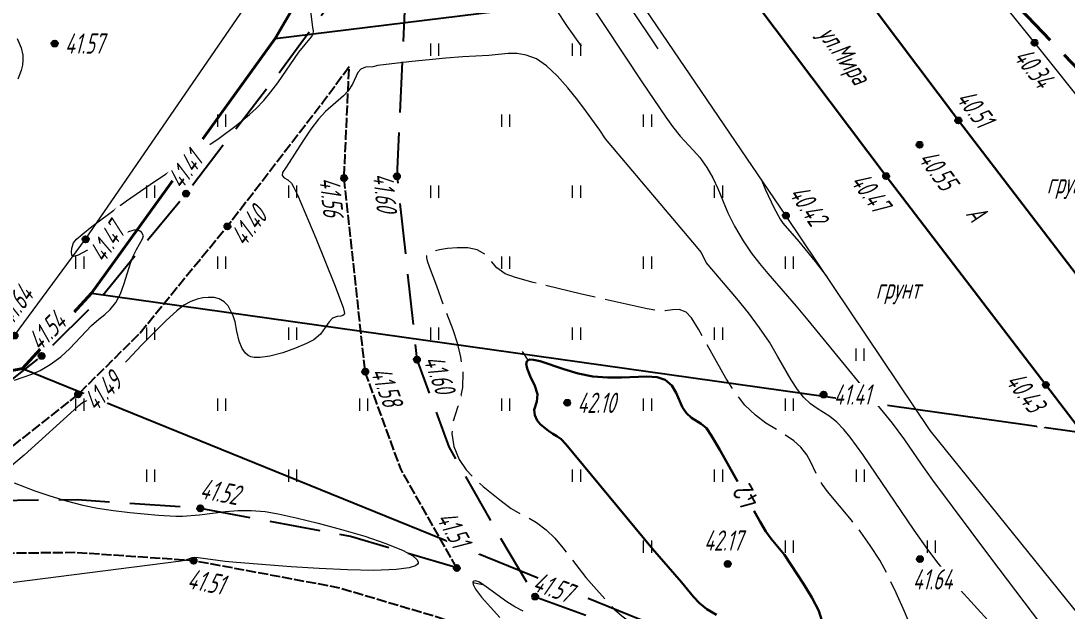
# Model space of a CAD drawing. Extents: x 2208637 to 2213412, y 575334 to 577367.
# Drawn here: x 2211202.6 to 2211254.2, y 576765.6 to 576794.7 of the extents above; entities that cross this region are included whole.
import ezdxf
from ezdxf.enums import TextEntityAlignment as Align

# ---------------------------------------------------------------- set-up
doc = ezdxf.new("R2010")
doc.units = 0
doc.header["$LTSCALE"] = 0.5
for name, pattern in [('500_122_1_2', [10, 8, -2]), ('500_193_1_1', [7, 5, -2]), ('500_193_1_2', [1, 1, 0]), ('500_329_3', [6, 5, -1])]:
    doc.linetypes.add(name, pattern=pattern)
doc.layers.get('0').update_dxf_attribs({"lineweight": 25})
for name, color, linetype, lineweight in [('ИИ_ГАЗОПРОВОДЫ', 150, 'Continuous', 25), ('ИИ_ГОРИЗОНТАЛИ_ОСН', 32, 'Continuous', 15), ('ИИ_ГОРИЗОНТАЛИ_УТОЛЩ', 32, 'Continuous', 30), ('ИИ_ДОРОГИ_АД', 7, 'Continuous', 25), ('ИИ_ОГРАДЫ', 7, 'Continuous', 25), ('ИИ_ОТМЕТКИ', 7, 'Continuous', 25), ('ИИ_ТРАССЫ_КЛС', 5, 'Continuous', 40), ('ИИ_УГОДЬЯ', 7, 'Continuous', 25)]:
    doc.layers.add(name, color=color, linetype=linetype, lineweight=lineweight)
doc.styles.add('GOST 2.304', font='cs_gost2304.shx', dxfattribs={"width": 0.8, "oblique": 15})
doc.linetypes.add('2000_475_1', pattern='A,3,[1,Topography.shx,S=0.5,R=90,X=0,Y=0],0', length=3)

# ---------------------------------------------------------------- blocks, each defined once
blk = doc.blocks.new('500_329_6')
at = {"color": 0, "linetype": 'Continuous', "lineweight": -2}
blk.add_lwpolyline([(0, 0), (1, 0)], dxfattribs=at)
blk = doc.blocks.new('500_401')
at = {"color": 0, "linetype": 'Continuous', "lineweight": -2}
for points in [[(-0.4, 0), (-0.4, 1.2)], [(0.4, 0), (0.4, 1.2)]]:
    blk.add_lwpolyline(points, dxfattribs=at)
blk = doc.blocks.new('500_330_1')
at = {"linetype": 'Continuous', "lineweight": -2}
h = blk.add_hatch(color=0, dxfattribs=at)
h.dxf.hatch_style = 1
edge = h.paths.add_edge_path()
edge.add_arc((0, 0), 0.3, 0, 360)
at = {"color": 0, "linetype": 'Continuous', "lineweight": -2}
blk.add_circle((0, 0), 0.3, dxfattribs=at)
at = {"color": 0, "linetype": 'Continuous', "lineweight": -2, "style": 'GOST 2.304', "flags": 1}
for tag, p in [('Номер', (-1, -1)), ('Номер_рабочей_станции', (-1, -3.5))]:
    blk.add_attdef(tag, text='', height=2, dxfattribs=at).set_placement(p, align=Align.RIGHT)
at = {"color": 0, "linetype": 'Continuous', "lineweight": -2, "style": 'GOST 2.304'}
blk.add_attdef('Высота', (1, -1), '', height=2, dxfattribs=at)
at = {"color": 0, "linetype": 'Continuous', "lineweight": -2, "style": 'GOST 2.304', "flags": 1}
blk.add_attdef('Код', (0, -3.5), '', height=2, dxfattribs=at)
blk = doc.blocks.new('*U54')
at = {"color": 7, "true_color": 0xffffff}
blk.add_wipeout([(-1.6, 1.1), (1.7, 1.1), (1.7, -1.1), (-1.6, -1.1)], dxfattribs=at)
at = {"color": 0, "linetype": 'Continuous', "lineweight": -2, "style": 'GOST 2.304'}
blk.add_attdef('Высота', text='', height=2, dxfattribs=at).set_placement((0, 0), align=Align.MIDDLE_CENTER)

msp = doc.modelspace()

# ---------------------------------------------------------------- linework, layer by layer
at = {"layer": 'ИИ_ГАЗОПРОВОДЫ', "linetype": '500_122_1_2', "lineweight": 40, "elevation": 629.549, "flags": 128}
msp.add_lwpolyline([(2211183.591, 576876.872), (2211186.516, 576871.351), (2211192.136, 576860.751), (2211194.105, 576858.431), (2211205.965, 576844.89), (2211213.428, 576836.486), (2211217.544, 576831.882), (2211223.02, 576825.757), (2211232.134, 576816.04), (2211236.684, 576811.279), (2211241.977, 576805.703), (2211251.484, 576795.729), (2211263.068, 576783.571), (2211267.382, 576779.049)], dxfattribs=at)
at = {"layer": 'ИИ_ГОРИЗОНТАЛИ_ОСН', "color": 32, "linetype": '500_329_3', "lineweight": 20, "flags": 128}
for points, elevation in [([(2211176.895, 576835.36), (2211177.285, 576835.149), (2211179.518, 576834.007), (2211180.441, 576833.557), (2211181.122, 576833.247), (2211181.474, 576833.12), (2211181.782, 576833.115), (2211182.031, 576833.174), (2211185.128, 576834.226), (2211185.998, 576834.503), (2211186.826, 576834.743), (2211188.263, 576835.086), (2211189.535, 576835.433), (2211190.081, 576835.509), (2211190.471, 576835.475), (2211190.735, 576835.379), (2211190.898, 576835.275), (2211191.043, 576835.136), (2211191.137, 576834.965), (2211191.188, 576834.657), (2211191.132, 576834.168), (2211190.779, 576832.725), (2211190.725, 576832.129), (2211190.777, 576831.701), (2211190.872, 576831.43), (2211191, 576831.214), (2211191.17, 576831.023), (2211191.541, 576830.705), (2211192.215, 576830.233), (2211193.277, 576829.596), (2211194.485, 576828.945), (2211195.741, 576828.323), (2211196.941, 576827.771), (2211197.985, 576827.33), (2211198.64, 576827.086), (2211198.992, 576826.979), (2211199.148, 576826.95), (2211199.293, 576826.961), (2211199.457, 576827.005), (2211199.663, 576827.116), (2211199.894, 576827.328), (2211200.186, 576827.654), (2211200.576, 576827.995), (2211200.945, 576828.292), (2211201.889, 576829.112), (2211202.381, 576829.468), (2211202.748, 576829.652), (2211202.994, 576829.704), (2211203.139, 576829.687), (2211203.204, 576829.661), (2211203.258, 576829.624), (2211203.361, 576829.497), (2211203.502, 576829.186), (2211203.663, 576828.59), (2211203.812, 576827.637), (2211203.894, 576826.569), (2211203.898, 576825.506), (2211203.814, 576824.57), (2211203.63, 576823.883), (2211203.231, 576823.325), (2211202.664, 576822.868), (2211202.035, 576822.499), (2211201.102, 576822.022), (2211200.936, 576821.908), (2211200.886, 576821.843), (2211200.891, 576821.771), (2211200.936, 576821.702), (2211201.058, 576821.624), (2211201.677, 576821.445), (2211202.068, 576821.284), (2211202.367, 576821.054), (2211203.383, 576820.141), (2211204.043, 576819.587), (2211204.767, 576819.053), (2211205.525, 576818.606), (2211206.289, 576818.308), (2211207.035, 576818.128), (2211207.752, 576818), (2211208.433, 576817.942), (2211209.072, 576817.969), (2211209.661, 576818.098), (2211210.092, 576818.287), (2211210.389, 576818.483), (2211210.663, 576818.731), (2211210.745, 576818.828), (2211210.875, 576819.055), (2211210.998, 576819.464), (2211211.052, 576820.105), (2211210.997, 576820.985), (2211210.768, 576822.633), (2211210.739, 576823.108), (2211210.777, 576823.348), (2211210.839, 576823.441), (2211210.94, 576823.476), (2211211.053, 576823.467), (2211211.223, 576823.378), (2211211.454, 576823.136), (2211211.758, 576822.683), (2211212.457, 576821.515), (2211212.875, 576820.925), (2211213.298, 576820.428), (2211215.203, 576818.322), (2211215.873, 576817.545), (2211216.471, 576816.794), (2211216.944, 576816.109), (2211217.24, 576815.528), (2211217.412, 576814.832), (2211217.456, 576814.139), (2211217.419, 576813.481), (2211217.304, 576812.401), (2211217.322, 576812.042), (2211217.422, 576811.681), (2211217.534, 576811.402), (2211217.688, 576811.142), (2211217.91, 576810.838), (2211218.227, 576810.521), (2211219.691, 576809.348), (2211220.046, 576808.994), (2211220.297, 576808.598), (2211220.593, 576807.89), (2211220.801, 576807.601), (2211221.053, 576807.406), (2211221.548, 576807.209), (2211221.85, 576807.058), (2211222.362, 576806.711), (2211224.118, 576805.411), (2211224.296, 576805.262), (2211224.368, 576805.009), (2211225.098, 576804.76), (2211225.433, 576804.588), (2211225.772, 576804.308), (2211226.22, 576803.874), (2211227.167, 576802.886), (2211227.28, 576802.862), (2211227.624, 576802.846), (2211227.684, 576802.789), (2211234.173, 576793.088)], 40.75), ([(2211230.237, 576793.471), (2211229.539, 576794.436), (2211229, 576795.255), (2211228.719, 576795.596), (2211228.363, 576795.9), (2211227.885, 576796.175), (2211227.306, 576796.337), (2211226.47, 576796.438), (2211225.479, 576796.491), (2211224.436, 576796.506), (2211223.441, 576796.498), (2211221.766, 576796.451), (2211221.645, 576796.465), (2211221.537, 576796.5), (2211221.345, 576796.863), (2211221.155, 576797.089), (2211220.89, 576797.205), (2211220.159, 576797.399), (2211219.928, 576797.539), (2211219.844, 576797.762), (2211219.868, 576798.299), (2211219.825, 576798.834), (2211219.783, 576799.146), (2211219.7, 576799.504), (2211219.559, 576799.882), (2211218.886, 576801.461), (2211216.987, 576805.766), (2211216.8, 576806.289), (2211216.572, 576807.135), (2211216.393, 576807.518), (2211216.078, 576807.914), (2211215.646, 576808.193), (2211214.783, 576808.63), (2211213.585, 576809.187), (2211212.149, 576809.827), (2211208.952, 576811.204), (2211203.569, 576813.458), (2211202.116, 576814.089), (2211201.998, 576814.167), (2211189.803, 576820.012), (2211189.454, 576820.181), (2211188.897, 576820.49), (2211188.533, 576820.61), (2211188.308, 576820.612), (2211188.154, 576820.4), (2211187.895, 576819.946), (2211187.249, 576818.729), (2211187.168, 576818.619), (2211187.08, 576818.513), (2211186.16, 576817.607), (2211185.686, 576817.107), (2211185.254, 576816.604), (2211184.937, 576816.156), (2211184.443, 576815.318), (2211184.284, 576814.944), (2211184.222, 576814.637), (2211184.223, 576814.392), (2211184.249, 576814.218), (2211184.291, 576814.066), (2211184.368, 576813.934), (2211184.563, 576813.708), (2211184.946, 576813.36), (2211187.024, 576811.759), (2211187.709, 576811.183), (2211188.268, 576810.618), (2211188.627, 576810.084), (2211188.832, 576809.447), (2211188.865, 576808.873), (2211188.717, 576807.76), (2211188.685, 576807.14), (2211188.781, 576806.425), (2211188.988, 576805.753), (2211189.307, 576804.942), (2211189.7, 576804.055), (2211190.127, 576803.152), (2211191.407, 576800.61), (2211191.611, 576800.25), (2211191.796, 576799.978), (2211191.954, 576799.699), (2211192.077, 576799.324), (2211192.18, 576798.882), (2211192.28, 576798.327), (2211192.322, 576797.723), (2211192.273, 576797.247), (2211192.169, 576796.915), (2211192.061, 576796.713), (2211191.931, 576796.548), (2211191.787, 576796.423), (2211191.534, 576796.278), (2211191.142, 576796.151), (2211190.605, 576796.065), (2211189.561, 576795.965), (2211189.159, 576795.862), (2211188.745, 576795.612), (2211188.441, 576795.34), (2211188.141, 576795.112), (2211187.735, 576794.995), (2211187.324, 576795.079), (2211186.873, 576795.328), (2211186.365, 576795.642), (2211185.787, 576795.922), (2211185.123, 576796.069), (2211184.556, 576796.011), (2211184.026, 576795.809), (2211183.508, 576795.546), (2211182.981, 576795.303), (2211182.419, 576795.16), (2211181.801, 576795.198), (2211181.255, 576795.442), (2211180.614, 576795.907), (2211179.9, 576796.538), (2211179.138, 576797.279), (2211177.558, 576798.877), (2211176.788, 576799.625), (2211176.061, 576800.266), (2211174.635, 576801.394), (2211171.742, 576803.524), (2211171.119, 576804.063), (2211170.152, 576805.106), (2211169.701, 576805.514), (2211169.308, 576805.741), (2211168.975, 576805.838), (2211168.598, 576805.86), (2211168.462, 576805.846), (2211168.182, 576805.773), (2211167.749, 576805.568), (2211167.17, 576805.161), (2211166.496, 576804.526), (2211165.937, 576803.872), (2211165.619, 576803.421), (2211165.478, 576803.168), (2211165.439, 576803.056), (2211165.45, 576802.979), (2211165.503, 576802.916), (2211165.641, 576802.855), (2211166.262, 576802.721), (2211166.573, 576802.529), (2211166.754, 576802.235), (2211166.993, 576801.718), (2211167.256, 576801.045), (2211167.511, 576800.282), (2211167.725, 576799.498), (2211167.866, 576798.758), (2211167.9, 576798.131), (2211167.78, 576797.495), (2211167.535, 576796.886), (2211167.236, 576796.334), (2211166.779, 576795.574), (2211166.707, 576795.411), (2211166.694, 576795.333), (2211166.723, 576795.257), (2211166.787, 576795.182), (2211166.921, 576795.109), (2211167.5, 576794.952), (2211168.088, 576794.678), (2211168.443, 576794.556), (2211168.861, 576794.502), (2211169.287, 576794.631), (2211170.843, 576795.383), (2211171.779, 576795.806), (2211172.692, 576796.127), (2211173.341, 576796.245), (2211173.746, 576796.218), (2211173.967, 576796.133), (2211174.06, 576796.068), (2211174.131, 576795.997), (2211174.245, 576795.82), (2211174.353, 576795.471), (2211174.393, 576794.879), (2211174.311, 576793.999), (2211174.129, 576793.041), (2211173.895, 576792.09), (2211173.462, 576790.552), (2211173.36, 576790.134), (2211173.242, 576789.355), (2211172.995, 576788.213), (2211172.808, 576787.062), (2211172.645, 576786.378), (2211172.406, 576785.683), (2211172.065, 576785.021), (2211171.599, 576784.437), (2211171.043, 576783.996), (2211170.254, 576783.518), (2211169.299, 576783.034), (2211168.242, 576782.576), (2211167.151, 576782.176), (2211166.092, 576781.865), (2211165.13, 576781.675), (2211164.474, 576781.631), (2211164.072, 576781.672), (2211163.854, 576781.739), (2211163.762, 576781.784), (2211163.656, 576781.856), (2211163.474, 576782.042), (2211163.27, 576782.413), (2211163.103, 576783.041), (2211163.016, 576783.956), (2211162.999, 576785.772), (2211162.958, 576786.328), (2211162.884, 576786.625), (2211162.805, 576786.751), (2211162.678, 576786.827), (2211162.504, 576786.863), (2211162.207, 576786.837), (2211161.771, 576786.695), (2211161.225, 576786.425), (2211160.755, 576786.162), (2211160.446, 576786.021), (2211160.173, 576785.986), (2211159.951, 576785.983), (2211159.677, 576785.953), (2211157.651, 576785.501), (2211156.617, 576785.237), (2211155.623, 576784.951), (2211154.801, 576784.66), (2211154.282, 576784.385), (2211153.873, 576784.023), (2211153.553, 576783.654), (2211153.324, 576783.259), (2211153.189, 576782.816), (2211153.15, 576782.308), (2211153.286, 576781.809), (2211153.629, 576781.145), (2211154.098, 576780.396), (2211155.462, 576778.409), (2211155.637, 576778.092), (2211155.681, 576777.821), (2211155.644, 576777.369), (2211155.665, 576777.088), (2211155.758, 576776.517), (2211155.848, 576776.28), (2211156.027, 576776.067), (2211156.276, 576775.948), (2211156.683, 576775.854), (2211158.524, 576775.59), (2211159.868, 576775.355), (2211163.557, 576774.8), (2211165.068, 576774.55), (2211166.564, 576774.274), (2211167.95, 576773.974), (2211169.133, 576773.654), (2211169.87, 576773.385), (2211170.27, 576773.178), (2211170.452, 576773.038), (2211170.587, 576772.863), (2211170.698, 576772.644), (2211170.794, 576772.288), (2211170.812, 576771.775), (2211170.71, 576771.096), (2211170.358, 576769.733), (2211170.248, 576769.114), (2211170.275, 576768.581), (2211170.479, 576767.958), (2211170.741, 576767.425), (2211171.043, 576766.971), (2211171.363, 576766.585), (2211171.684, 576766.256), (2211172.047, 576765.93), (2211172.382, 576765.698), (2211172.738, 576765.537), (2211173.162, 576765.427), (2211173.569, 576765.401), (2211173.901, 576765.464), (2211174.241, 576765.558), (2211174.672, 576765.624), (2211175.915, 576765.638), (2211181.435, 576765.611), (2211181.588, 576765.655), (2211181.835, 576765.968), (2211182.095, 576766.06), (2211185.343, 576767), (2211186.787, 576767.437), (2211187.414, 576767.659), (2211188.882, 576768.234), (2211189.267, 576768.352), (2211189.657, 576768.436), (2211189.966, 576768.478), (2211192.1, 576768.698), (2211193.273, 576768.836), (2211193.882, 576768.894), (2211194.959, 576768.966), (2211195.276, 576769.024), (2211195.451, 576769.093), (2211195.563, 576769.192), (2211195.632, 576769.36), (2211195.653, 576769.561), (2211195.612, 576769.853), (2211195.466, 576770.198), (2211195.233, 576770.449), (2211194.882, 576770.486), (2211194.353, 576770.375), (2211193.405, 576770.119), (2211193.205, 576770.099), (2211193.13, 576770.121), (2211193.114, 576770.177), (2211193.164, 576770.249), (2211193.344, 576770.374), (2211193.726, 576770.561), (2211194.313, 576770.798), (2211195.231, 576771.133), (2211195.593, 576771.259), (2211196.04, 576771.388), (2211196.129, 576771.43), (2211196.686, 576771.225), (2211197.118, 576771.041), (2211197.429, 576770.866), (2211197.612, 576770.668), (2211197.724, 576770.469), (2211197.895, 576770.25), (2211198.081, 576770.097), (2211198.499, 576769.83), (2211198.741, 576769.636), (2211198.997, 576769.373), (2211199.543, 576768.729), (2211199.677, 576768.668), (2211199.826, 576768.635), (2211200.422, 576768.589), (2211200.6, 576768.545), (2211200.48, 576768.474), (2211200.23, 576768.417), (2211199.541, 576768.343), (2211199.223, 576768.287), (2211198.919, 576768.2), (2211197.575, 576767.738), (2211197.002, 576767.575), (2211195.633, 576767.293), (2211192.995, 576766.818), (2211192.082, 576766.636), (2211191.881, 576766.544), (2211191.539, 576766.329), (2211189.395, 576765.28), (2211188.668, 576764.895), (2211188.031, 576764.523), (2211187.568, 576764.198), (2211187.167, 576763.815), (2211186.889, 576763.464), (2211186.409, 576762.729), (2211186.058, 576762.281), (2211185.658, 576761.847), (2211183.181, 576759.329), (2211182.656, 576758.766), (2211182.292, 576758.335), (2211181.967, 576757.882), (2211181.708, 576757.48), (2211181.496, 576757.106), (2211181.312, 576756.737), (2211180.913, 576755.857), (2211180.728, 576755.407), (2211180.617, 576755.032), (2211180.615, 576754.765), (2211180.76, 576754.575), (2211180.988, 576754.462), (2211181.256, 576754.305), (2211182.907, 576752.67), (2211183.497, 576752.126), (2211184.065, 576751.653), (2211184.564, 576751.311), (2211185.227, 576751.006), (2211185.903, 576750.791), (2211186.515, 576750.647), (2211187.228, 576750.504), (2211187.478, 576750.358), (2211187.621, 576750.313)], 41.25)]:
    msp.add_lwpolyline(points, dxfattribs=dict(at, elevation=elevation))
at = {"layer": 'ИИ_ГОРИЗОНТАЛИ_ОСН', "flags": 128}
for points, elevation in [([(2211202.271, 576777.004), (2211203.122, 576777.298), (2211203.543, 576777.487), (2211204.038, 576777.78), (2211204.551, 576778.163), (2211204.996, 576778.572), (2211206.07, 576779.704), (2211206.427, 576780.011), (2211206.723, 576780.238), (2211206.993, 576780.483), (2211207.272, 576780.842), (2211207.492, 576781.265), (2211207.683, 576781.772), (2211207.993, 576782.769), (2211208.12, 576783.123), (2211208.287, 576783.45), (2211208.588, 576783.967), (2211208.631, 576784.12), (2211208.536, 576784.308), (2211208.344, 576784.415), (2211208.153, 576784.398), (2211207.837, 576784.306), (2211207.01, 576783.998), (2211206.609, 576783.811), (2211205.407, 576783.176), (2211205.249, 576783.115), (2211205.181, 576783.106), (2211205.138, 576783.132), (2211205.103, 576783.191), (2211205.079, 576783.313), (2211205.095, 576783.517), (2211205.183, 576783.777), (2211205.335, 576783.952), (2211205.648, 576784.225), (2211206.087, 576784.574), (2211207.794, 576785.849), (2211208.958, 576786.656), (2211212.367, 576788.936), (2211213.21, 576789.567), (2211213.866, 576790.097), (2211214.184, 576790.399), (2211214.561, 576790.798), (2211214.913, 576791.216), (2211215.255, 576791.671), (2211216.288, 576793.181), (2211216.922, 576793.93), (2211217.008, 576794.066), (2211217.017, 576794.224), (2211216.983, 576794.394), (2211216.402, 576799.024)], 41.5), ([(2211229.527, 576797.291), (2211233.213, 576791.719), (2211234.392, 576789.963), (2211234.717, 576789.503), (2211235.104, 576789.027), (2211235.75, 576788.346), (2211236.069, 576787.978), (2211236.424, 576787.483), (2211236.712, 576786.981), (2211236.957, 576786.447), (2211237.459, 576785.26), (2211237.784, 576784.597), (2211238.205, 576783.88), (2211238.61, 576783.285), (2211239.011, 576782.757), (2211239.42, 576782.262), (2211240.83, 576780.655), (2211241.404, 576779.97), (2211245.561, 576774.892), (2211246.168, 576774.072), (2211246.985, 576772.862), (2211247.551, 576772.075), (2211250.412, 576768.255), (2211252.878, 576764.995)], 41), ([(2211202.404, 576793.855), (2211202.596, 576793.396), (2211202.675, 576793.031), (2211202.689, 576792.777), (2211202.668, 576792.53), (2211202.605, 576792.275), (2211202.436, 576791.847)], 41.5), ([(2211250.438, 576764.999), (2211248.759, 576766.834), (2211248.436, 576767.211), (2211247.824, 576767.991), (2211247.324, 576768.665), (2211246.648, 576769.617), (2211244.112, 576773.349), (2211243.489, 576774.193), (2211243.175, 576774.569), (2211242.829, 576774.932), (2211242.489, 576775.213), (2211241.854, 576775.606), (2211241.53, 576775.834), (2211241.181, 576776.16), (2211240.883, 576776.542), (2211240.584, 576777.018), (2211239.911, 576778.197), (2211239.502, 576778.873), (2211239.02, 576779.587), (2211238.469, 576780.317), (2211237.899, 576781.024), (2211236.382, 576782.811), (2211236.136, 576783.308), (2211235.903, 576783.595), (2211231.413, 576788.896), (2211231.135, 576789.323), (2211230.483, 576790.236), (2211230.062, 576790.801), (2211229.57, 576791.416), (2211229.042, 576792.01), (2211228.512, 576792.509), (2211228.016, 576792.839), (2211227.508, 576793.03), (2211227.056, 576793.109), (2211226.622, 576793.11), (2211225.664, 576793.008), (2211224.389, 576792.939), (2211223.542, 576792.873), (2211221.728, 576792.699), (2211220.186, 576792.526), (2211219.951, 576792.457), (2211219.575, 576792.431), (2211219.346, 576792.341), (2211219.21, 576792.174), (2211218.934, 576791.6), (2211218.724, 576791.273), (2211218.498, 576791.03), (2211217.608, 576790.243), (2211217.269, 576789.877), (2211216.892, 576789.385), (2211216.487, 576788.794), (2211215.668, 576787.498), (2211215.483, 576787.235), (2211215.467, 576787.103), (2211215.566, 576786.983), (2211215.747, 576786.878), (2211215.93, 576786.721), (2211216.052, 576786.509), (2211216.224, 576786.147), (2211217.129, 576784.008), (2211218.061, 576781.716), (2211218.474, 576780.592), (2211218.535, 576780.375), (2211218.546, 576780.291), (2211218.524, 576780.238), (2211218.471, 576780.196), (2211218.363, 576780.167), (2211218.185, 576780.149), (2211217.951, 576780.07), (2211217.786, 576779.884), (2211217.601, 576779.598), (2211217.364, 576779.281), (2211217.04, 576779.002), (2211216.674, 576778.81), (2211216.135, 576778.579), (2211215.503, 576778.355), (2211214.86, 576778.184), (2211214.392, 576778.116), (2211214.095, 576778.121), (2211213.933, 576778.157), (2211213.791, 576778.229), (2211213.661, 576778.342), (2211213.504, 576778.566), (2211213.354, 576778.933), (2211213.232, 576779.429), (2211213.147, 576779.875), (2211213.061, 576780.174), (2211212.813, 576780.664), (2211212.613, 576780.861), (2211212.365, 576781.01), (2211212.124, 576781.075), (2211211.827, 576781.086), (2211211.559, 576781.062), (2211211.272, 576780.995), (2211210.962, 576780.876), (2211210.626, 576780.697), (2211210.278, 576780.423), (2211209.757, 576779.944), (2211208.53, 576778.724), (2211207.62, 576777.753), (2211207.274, 576777.302), (2211206.773, 576776.534), (2211206.545, 576776.284), (2211206.255, 576776.128), (2211205.983, 576776.058), (2211205.672, 576775.922), (2211205.401, 576775.715), (2211202.747, 576773.311), (2211201.715, 576772.442)], 41.5), ([(2211239.104, 576786.908), (2211239.314, 576786.394), (2211239.721, 576785.525), (2211240.028, 576784.949), (2211240.173, 576784.748), (2211240.949, 576783.836), (2211241.755, 576782.856), (2211242.358, 576782.082)], 40.5), ([(2211202.261, 576771.944), (2211203.274, 576771.554), (2211204.009, 576771.299), (2211204.816, 576771.05), (2211205.633, 576770.841), (2211206.365, 576770.701), (2211207.156, 576770.583), (2211207.955, 576770.486), (2211209.377, 576770.357), (2211210.233, 576770.305), (2211210.558, 576770.303), (2211211.391, 576770.364), (2211212.68, 576770.528), (2211213.286, 576770.577), (2211213.945, 576770.585), (2211214.637, 576770.528), (2211215.27, 576770.416), (2211216.17, 576770.221), (2211217.244, 576769.96), (2211218.401, 576769.65), (2211219.547, 576769.31), (2211220.59, 576768.957), (2211221.437, 576768.607), (2211221.911, 576768.342), (2211222.118, 576768.158), (2211222.173, 576768.044), (2211222.173, 576767.99), (2211222.153, 576767.94), (2211222.048, 576767.852), (2211221.742, 576767.751), (2211221.098, 576767.667), (2211220, 576767.631), (2211218.691, 576767.655), (2211217.291, 576767.719), (2211215.922, 576767.805), (2211213.215, 576768.012), (2211212.659, 576768.063), (2211211.33, 576768.255), (2211211.125, 576768.268), (2211210.966, 576768.229), (2211210.685, 576768.115), (2211210.359, 576768.069), (2211198.509, 576766.555)], 41.5), ([(2211227.358, 576765.621), (2211226.947, 576765.83), (2211226.553, 576766.077), (2211225.537, 576766.824), (2211225.205, 576767.041), (2211225.02, 576767.11), (2211224.931, 576767.098), (2211224.897, 576767.073), (2211224.877, 576767.035), (2211224.887, 576766.927), (2211225.008, 576766.7), (2211225.309, 576766.314), (2211226.209, 576765.299)], 41.5)]:
    msp.add_lwpolyline(points, dxfattribs=dict(at, elevation=elevation))
at = {"layer": 'ИИ_ГОРИЗОНТАЛИ_ОСН', "color": 32, "linetype": '500_329_3', "lineweight": 20, "elevation": 41.75, "flags": 128}
msp.add_lwpolyline([(2211222.593, 576783.129), (2211222.593, 576783.039), (2211222.63, 576782.889), (2211222.726, 576782.612), (2211223.089, 576781.66), (2211223.446, 576780.643), (2211223.886, 576779.504), (2211224.1, 576778.847), (2211224.275, 576778.134), (2211224.384, 576777.367), (2211224.368, 576776.643), (2211224.234, 576776.026), (2211223.899, 576774.935), (2211223.839, 576774.37), (2211223.945, 576773.73), (2211224.206, 576773.103), (2211224.548, 576772.585), (2211224.951, 576772.149), (2211225.39, 576771.765), (2211226.291, 576771.041), (2211226.771, 576770.677), (2211227.194, 576770.436), (2211227.596, 576770.235), (2211228.017, 576769.991), (2211228.494, 576769.624), (2211228.913, 576769.212), (2211229.312, 576768.748), (2211230.455, 576767.272), (2211230.841, 576766.827), (2211231.566, 576766.022), (2211231.871, 576765.706), (2211232.227, 576765.391), (2211232.701, 576765.033), (2211233.181, 576764.726), (2211233.68, 576764.456), (2211234.171, 576764.222), (2211235.957, 576763.437), (2211237.383, 576762.855), (2211238.487, 576762.445), (2211239.149, 576762.231), (2211239.725, 576762.073), (2211241.706, 576761.583), (2211247.107, 576760.31), (2211247.382, 576760.216), (2211248.115, 576759.694), (2211248.257, 576759.734), (2211248.386, 576759.817), (2211248.648, 576760.016), (2211248.906, 576760.281), (2211249.023, 576760.565), (2211248.934, 576760.789), (2211248.703, 576761.027), (2211248.045, 576761.614), (2211247.732, 576762), (2211247.523, 576762.394), (2211247.25, 576763.007), (2211246.17, 576765.598), (2211245.762, 576766.525), (2211245.349, 576767.39), (2211244.944, 576768.135), (2211244.48, 576768.863), (2211244.008, 576769.52), (2211243.545, 576770.111), (2211242.372, 576771.521), (2211242.107, 576771.88), (2211241.858, 576772.303), (2211241.539, 576772.992), (2211241.347, 576773.329), (2211241.053, 576773.708), (2211240.708, 576774.022), (2211240.293, 576774.301), (2211239.327, 576774.894), (2211238.81, 576775.278), (2211238.294, 576775.766), (2211237.838, 576776.353), (2211237.359, 576777.11), (2211236.004, 576779.522), (2211235.654, 576780.079), (2211235.392, 576780.366), (2211235.047, 576780.485), (2211234.721, 576780.473), (2211234.369, 576780.425), (2211233.945, 576780.433), (2211233.471, 576780.523), (2211230.236, 576781.24), (2211227.85, 576781.825), (2211226.973, 576782.069), (2211226.477, 576782.246), (2211226.066, 576782.545), (2211225.511, 576783.182), (2211225.093, 576783.423), (2211224.623, 576783.522), (2211224.111, 576783.535), (2211223.626, 576783.495), (2211223.237, 576783.433), (2211222.826, 576783.326), (2211222.682, 576783.252)], close=True, dxfattribs=at)
at = {"layer": 'ИИ_ГОРИЗОНТАЛИ_УТОЛЩ', "elevation": 42, "flags": 128}
msp.add_lwpolyline([(2211242.095, 576765.159), (2211241.939, 576765.634), (2211241.599, 576766.297), (2211241.183, 576766.967), (2211240.244, 576768.392), (2211239.592, 576769.183), (2211239.335, 576769.541), (2211239.044, 576770.023), (2211237.054, 576773.57), (2211236.648, 576774.261), (2211236.397, 576774.632), (2211236.143, 576774.861), (2211235.666, 576775.145), (2211235.407, 576775.371), (2211235.222, 576775.658), (2211234.913, 576776.388), (2211234.693, 576776.74), (2211234.365, 576777.022), (2211233.97, 576777.155), (2211233.466, 576777.191), (2211232.215, 576777.139), (2211231.514, 576777.131), (2211230.792, 576777.188), (2211230.068, 576777.337), (2211229.37, 576777.545), (2211228.2, 576777.937), (2211227.867, 576778.015), (2211227.685, 576778.021), (2211227.601, 576777.994), (2211227.537, 576777.924), (2211227.512, 576777.805), (2211227.552, 576777.575), (2211227.701, 576777.207), (2211227.93, 576776.723), (2211228.06, 576776.312), (2211228.057, 576776.124), (2211228.026, 576775.962), (2211227.908, 576775.538), (2211227.934, 576775.273), (2211228.055, 576775.016), (2211228.222, 576774.821), (2211228.604, 576774.504), (2211228.824, 576774.352), (2211229.016, 576774.253), (2211229.234, 576774.1), (2211229.459, 576773.848), (2211233.743, 576768.69), (2211235.165, 576767.05), (2211235.754, 576766.32), (2211236.051, 576766.011), (2211236.418, 576765.723), (2211236.902, 576765.444)], dxfattribs=at)
at = {"layer": 'ИИ_ДОРОГИ_АД', "lineweight": 20, "flags": 128}
for points in [[(2211234.671, 576816.139), (2211235.65, 576814.817), (2211248.413, 576798.8), (2211252.58, 576793.64), (2211266.041, 576776.785)], [(2211257.385, 576762.172), (2211257.13, 576762.51), (2211247.432, 576774.517), (2211240.32, 576785.12), (2211226.75, 576805.08), (2211226.172, 576805.931)]]:
    msp.add_lwpolyline(points, dxfattribs=at)
at = {"layer": 'ИИ_ДОРОГИ_АД', "color": 7, "linetype": '500_193_1_1', "flags": 128}
for points in [[(2211226.051, 576812.859), (2211223.739, 576806.848), (2211222.4, 576803.402), (2211220.337, 576798.933), (2211215.444, 576792.312), (2211210.736, 576786.205), (2211206.54, 576781.082), (2211203.684, 576778.26), (2211203.607, 576778.2), (2211199.289, 576774.795), (2211196.998, 576773.239), (2211193.892, 576771.13)], [(2211221.55, 576796.2), (2211221.134, 576787.06), (2211222.118, 576778.018), (2211223.692, 576773.722), (2211226.235, 576769.22), (2211227.95, 576766.336), (2211233.304, 576764.384), (2211242.163, 576760.192), (2211250.602, 576755.173), (2211251.43, 576754.68)], [(2211224.088, 576767.744), (2211224.033, 576767.764), (2211218.847, 576769.306), (2211211.432, 576770.687), (2211205.354, 576771.105), (2211199.075, 576771.041), (2211198.142, 576770.873)]]:
    msp.add_lwpolyline(points, dxfattribs=at)
at = {"layer": 'ИИ_ДОРОГИ_АД', "lineweight": 30, "flags": 128}
for points in [[(2211231.769, 576812.668), (2211232.149, 576812.15), (2211239.752, 576801.862), (2211248.823, 576789.81), (2211256.616, 576779.63), (2211262.745, 576771.625), (2211262.88, 576771.449)], [(2211227.889, 576810.35), (2211228.524, 576809.483), (2211236.117, 576799.209), (2211245.257, 576787.066), (2211253.138, 576776.771), (2211259.636, 576768.283), (2211260.407, 576767.275)]]:
    msp.add_lwpolyline(points, dxfattribs=at)
at = {"layer": 'ИИ_ДОРОГИ_АД', "color": 7, "linetype": '500_193_1_2', "flags": 128}
for points in [[(2211224.088, 576767.744), (2211223.985, 576767.916), (2211221.324, 576772.628), (2211219.568, 576777.421), (2211218.529, 576786.966), (2211218.528, 576786.978), (2211218.777, 576792.447), (2211217.519, 576790.745), (2211212.771, 576784.587), (2211208.464, 576779.329), (2211205.408, 576776.309), (2211200.826, 576772.696), (2211198.142, 576770.873)], [(2211236.205, 576743.379), (2211236.916, 576744.168), (2211237.177, 576744.885), (2211237.042, 576745.856), (2211234.356, 576750.18), (2211231.7, 576754.809), (2211229.513, 576758.621), (2211226.189, 576764.21), (2211223.216, 576765.294), (2211218.237, 576766.775), (2211211.104, 576768.103), (2211205.278, 576768.504), (2211199.32, 576768.443), (2211194.524, 576767.579)]]:
    msp.add_lwpolyline(points, dxfattribs=at)
at = {"layer": 'ИИ_ОГРАДЫ', "linetype": '2000_475_1', "lineweight": 20, "flags": 128}
msp.add_lwpolyline([(2211162.622, 576808.075), (2211168.265, 576803.967), (2211175.984, 576798.346), (2211187.337, 576790.079), (2211198.61, 576781.87), (2211202.273, 576779.203), (2211205.78, 576783.95), (2211213.97, 576795.91), (2211217.167, 576801.007), (2211219.283, 576803.789), (2211220.81, 576806.45), (2211220.79, 576809.08), (2211215.99, 576812.01), (2211210.26, 576815.345), (2211206.96, 576817.52), (2211203.574, 576819.431), (2211198.15, 576822.61), (2211192.726, 576825.789), (2211186.43, 576829.23), (2211182.45, 576831.68), (2211176.847, 576834.872)], dxfattribs=at)
at = {"layer": 'ИИ_ТРАССЫ_КЛС', "flags": 128}
msp.add_lwpolyline([(2211233.604, 576871.99), (2211229.714, 576825.179), (2211222.268, 576806.065), (2211215.123, 576793.842), (2211206.075, 576781.299), (2211202.671, 576777.573), (2211194.772, 576776.058), (2211171.669, 576756.486), (2211163.733, 576745.007), (2211155.529, 576731.079), (2211148.193, 576717.191), (2211140.533, 576701.223)], dxfattribs=at)
at = {"layer": 'ИИ_ТРАССЫ_КЛС', "lineweight": 25, "flags": 128}
for points in [[(2211215.123, 576793.842), (2211272.852, 576800.953), (2211282.294, 576800.953)], [(2211206.075, 576781.299), (2211267.521, 576772.656), (2211276.97, 576772.656)], [(2211202.671, 576777.573), (2211256.039, 576755.917), (2211266.081, 576755.917)]]:
    msp.add_lwpolyline(points, dxfattribs=at)

# ---------------------------------------------------------------- block references
at = {"layer": 'ИИ_ГОРИЗОНТАЛИ_ОСН', "xscale": 0.5, "yscale": 0.5, "zscale": 0.5}
for p, rotation in [((2211227.601, 576777.994, 42), 122.9613234068083), ((2211224.877, 576767.035, 41.5), 348.5685303005927)]:
    msp.add_blockref('500_329_6', p, dxfattribs=dict(at, rotation=rotation))
at = {"layer": 'ИИ_УГОДЬЯ', "lineweight": 20, "xscale": 0.5, "yscale": 0.5, "zscale": 0.5}
for p in [(2211223, 576793), (2211230, 576793), (2211212.5, 576789.5), (2211226.5, 576789.5), (2211233.5, 576789.5), (2211209, 576786), (2211216, 576786), (2211223, 576786), (2211230, 576786), (2211237, 576786), (2211205.5, 576782.5), (2211212.5, 576782.5), (2211226.5, 576782.5), (2211233.5, 576782.5), (2211240.5, 576782.5), (2211209, 576779), (2211216, 576779), (2211223, 576779), (2211230, 576779), (2211237, 576779), (2211243.978, 576777.959), (2211205.5, 576775.5), (2211212.5, 576775.5), (2211219.5, 576775.5), (2211226.5, 576775.5), (2211233.5, 576775.5), (2211240.5, 576775.5), (2211209, 576772), (2211216, 576772), (2211230, 576772), (2211237, 576772), (2211244, 576772), (2211233.5, 576768.5), (2211240.5, 576768.5), (2211247.5, 576768.5)]:
    msp.add_blockref('500_401', p, dxfattribs=at)

# ---------------------------------------------------------------- next in the draw order: wipeouts: each hides what was drawn before it
at = {"lineweight": 0}
for points, layer in [([(2211239.209, 576770.894), (2211238.482, 576772.189), (2211237.421, 576771.594), (2211238.147, 576770.298)], 'ИИ_ГОРИЗОНТАЛИ_УТОЛЩ'), ([(2211241.828, 576793.98), (2211244.215, 576790.703), (2211245.137, 576791.374), (2211242.749, 576794.651)], 'ИИ_ДОРОГИ_АД'), ([(2211253.262, 576786.141), (2211256.42, 576786.141), (2211256.42, 576787.012), (2211253.262, 576787.012)], 'ИИ_ДОРОГИ_АД'), ([(2211249.13, 576785.11), (2211249.542, 576784.544), (2211250.463, 576785.216), (2211250.051, 576785.781)], 'ИИ_ДОРОГИ_АД'), ([(2211244.822, 576780.952), (2211247.979, 576780.952), (2211247.979, 576781.823), (2211244.822, 576781.823)], 'ИИ_ДОРОГИ_АД'), ([(2211204.87, 576793.029), (2211207.511, 576793.029), (2211207.511, 576794.169), (2211204.87, 576794.169)], 'ИИ_ОТМЕТКИ'), ([(2211251.521, 576792.78), (2211253.181, 576790.701), (2211254.071, 576791.413), (2211252.411, 576793.491)], 'ИИ_ОТМЕТКИ'), ([(2211210.633, 576786.406), (2211212.173, 576788.402), (2211211.27, 576789.098), (2211209.73, 576787.102)], 'ИИ_ОТМЕТКИ'), ([(2211217.246, 576786.828), (2211217.52, 576784.302), (2211218.711, 576784.431), (2211218.437, 576786.957)], 'ИИ_ОТМЕТКИ'), ([(2211219.882, 576787.037), (2211220.166, 576784.431), (2211221.357, 576784.56), (2211221.073, 576787.166)], 'ИИ_ОТМЕТКИ'), ([(2211243.477, 576786.648), (2211245.228, 576784.36), (2211246.133, 576785.053), (2211244.382, 576787.341)], 'ИИ_ОТМЕТКИ'), ([(2211213.747, 576783.586), (2211215.384, 576785.709), (2211214.481, 576786.405), (2211212.844, 576784.282)], 'ИИ_ОТМЕТКИ'), ([(2211240.436, 576786.07), (2211242.043, 576783.674), (2211243.054, 576784.352), (2211241.447, 576786.748)], 'ИИ_ОТМЕТКИ'), ([(2211206.808, 576782.786), (2211208.334, 576785.014), (2211207.394, 576785.658), (2211205.868, 576783.43)], 'ИИ_ОТМЕТКИ'), ([(2211202.231, 576779.663), (2211203.705, 576781.658), (2211202.741, 576782.37), (2211201.268, 576780.375)], 'ИИ_ОТМЕТКИ'), ([(2211206.396, 576775.443), (2211208.303, 576777.327), (2211207.502, 576778.138), (2211205.595, 576776.254)], 'ИИ_ОТМЕТКИ'), ([(2211222.396, 576777.894), (2211223.298, 576775.433), (2211224.423, 576775.845), (2211223.521, 576778.306)], 'ИИ_ОТМЕТКИ'), ([(2211219.791, 576777.302), (2211220.693, 576774.841), (2211221.763, 576775.233), (2211220.861, 576777.694)], 'ИИ_ОТМЕТКИ'), ([(2211251.125, 576776.805), (2211252.864, 576774.533), (2211253.769, 576775.226), (2211252.03, 576777.498)], 'ИИ_ОТМЕТКИ'), ([(2211230.147, 576775.32), (2211232.768, 576775.32), (2211232.768, 576776.537), (2211230.147, 576776.537)], 'ИИ_ОТМЕТКИ'), ([(2211242.794, 576775.726), (2211245.315, 576775.726), (2211245.315, 576776.866), (2211242.794, 576776.866)], 'ИИ_ОТМЕТКИ'), ([(2211211.466, 576771.097), (2211214.066, 576770.613), (2211214.288, 576771.81), (2211211.689, 576772.294)], 'ИИ_ОТМЕТКИ'), ([(2211223.044, 576770.063), (2211224.255, 576767.92), (2211225.247, 576768.481), (2211224.037, 576770.624)], 'ИИ_ОТМЕТКИ'), ([(2211236.394, 576768.53), (2211239.035, 576768.53), (2211239.035, 576769.747), (2211236.394, 576769.747)], 'ИИ_ОТМЕТКИ'), ([(2211210.845, 576766.653), (2211213.264, 576766.203), (2211213.473, 576767.324), (2211211.053, 576767.774)], 'ИИ_ОТМЕТКИ'), ([(2211246.688, 576766.615), (2211249.168, 576766.615), (2211249.168, 576767.813), (2211246.688, 576767.813)], 'ИИ_ОТМЕТКИ'), ([(2211227.845, 576766.55), (2211230.327, 576765.646), (2211230.717, 576766.717), (2211228.236, 576767.622)], 'ИИ_ОТМЕТКИ')]:
    msp.add_wipeout(points, dxfattribs=at).dxf.layer = layer

# ---------------------------------------------------------------- next in the draw order: block references
at = {"layer": 'ИИ_ГОРИЗОНТАЛИ_УТОЛЩ', "color": 32, "lineweight": 20, "xscale": 0.5, "yscale": 0.5, "zscale": 0.5, "rotation": 119.2949180340099}
msp.add_blockref('*U54', (2211238.349, 576771.263, 42), dxfattribs=at).add_auto_attribs({'Высота': '42'})
at = {"layer": 'ИИ_ОТМЕТКИ'}
ref = msp.add_blockref('500_330_1', (2211204.253, 576793.599, 41.573), dxfattribs=dict(at, xscale=0.5, yscale=0.5, zscale=0.5))
ref.add_attrib('Высота', '41.57', (2211204.753, 576793.099, -27.715), dxfattribs={"layer": '0', "color": 0, "linetype": 'Continuous', "lineweight": -2, "height": 1, "style": 'GOST 2.304', "oblique": 15, "width": 0.8})
ref = msp.add_blockref('500_330_1', (2211252.58, 576793.64, 40.34), dxfattribs=dict(at, xscale=0.5, yscale=0.5, zscale=0.5, rotation=308.6121990822219))
ref.add_attrib('Высота', '40.34', (2211251.502, 576792.915), dxfattribs={"layer": '0', "color": 0, "linetype": 'Continuous', "lineweight": -2, "height": 1, "rotation": 308.6122, "style": 'GOST 2.304', "oblique": 15, "width": 0.8})
ref = msp.add_blockref('500_330_1', (2211210.736, 576786.205, 41.407), dxfattribs=dict(at, xscale=0.5, yscale=0.5, zscale=0.5, rotation=52.36692696941176))
ref.add_attrib('Высота', '41.41', (2211210.506, 576786.356), dxfattribs={"layer": '0', "color": 0, "linetype": 'Continuous', "lineweight": -2, "height": 1, "rotation": 52.3669, "style": 'GOST 2.304', "oblique": 15, "width": 0.8})
ref = msp.add_blockref('500_330_1', (2211218.529, 576786.966, 41.558), dxfattribs=dict(at, xscale=0.4999999999999997, yscale=0.4999999999999997, zscale=0.4999999999999997, rotation=276.2091899421646))
ref.add_attrib('Высота', '41.56', (2211217.303, 576786.952), dxfattribs={"layer": '0', "color": 0, "linetype": 'Continuous', "lineweight": -2, "height": 1, "rotation": 276.2092, "style": 'GOST 2.304', "oblique": 15, "width": 0.8})
ref = msp.add_blockref('500_330_1', (2211221.134, 576787.06, 41.603), dxfattribs=dict(at, xscale=0.4999999999999999, yscale=0.4999999999999999, zscale=0.4999999999999999, rotation=276.2091899459559))
ref.add_attrib('Высота', '41.60', (2211219.939, 576787.16), dxfattribs={"layer": '0', "color": 0, "linetype": 'Continuous', "lineweight": -2, "height": 1, "rotation": 276.2092, "style": 'GOST 2.304', "oblique": 15, "width": 0.8})
ref = msp.add_blockref('500_330_1', (2211245.257, 576787.066, 40.469), dxfattribs=dict(at, xscale=0.5, yscale=0.5, zscale=0.5, rotation=307.4355073091683))
ref.add_attrib('Высота', '40.47', (2211243.461, 576786.783), dxfattribs={"layer": '0', "color": 0, "linetype": 'Continuous', "lineweight": -2, "height": 1, "rotation": 307.4355, "style": 'GOST 2.304', "oblique": 15, "width": 0.8})
ref = msp.add_blockref('500_330_1', (2211240.32, 576785.12, 40.42), dxfattribs=dict(at, xscale=0.5, yscale=0.5, zscale=0.5, rotation=303.8531235982683))
ref.add_attrib('Высота', '40.42', (2211240.429, 576786.206), dxfattribs={"layer": '0', "color": 0, "linetype": 'Continuous', "lineweight": -2, "height": 1, "rotation": 303.8531, "style": 'GOST 2.304', "oblique": 15, "width": 0.8})
ref = msp.add_blockref('500_330_1', (2211212.771, 576784.587, 41.397), dxfattribs=dict(at, xscale=0.5, yscale=0.5, zscale=0.5, rotation=52.36692697074637))
ref.add_attrib('Высота', '41.40', (2211213.62, 576783.536), dxfattribs={"layer": '0', "color": 0, "linetype": 'Continuous', "lineweight": -2, "height": 1, "rotation": 52.3669, "style": 'GOST 2.304', "oblique": 15, "width": 0.8})
ref = msp.add_blockref('500_330_1', (2211205.78, 576783.95, 41.47), dxfattribs=dict(at, xscale=0.4999999999999998, yscale=0.4999999999999998, zscale=0.4999999999999998, rotation=55.59733514386395))
ref.add_attrib('Высота', '41.47', (2211206.684, 576782.729), dxfattribs={"layer": '0', "color": 0, "linetype": 'Continuous', "lineweight": -2, "height": 1, "rotation": 55.5973, "style": 'GOST 2.304', "oblique": 15, "width": 0.8})
ref = msp.add_blockref('500_330_1', (2211222.118, 576778.018, 41.596), dxfattribs=dict(at, xscale=0.4999999999999999, yscale=0.4999999999999999, zscale=0.4999999999999999, rotation=290.1272650906862))
ref.add_attrib('Высота', '41.60', (2211222.422, 576778.028), dxfattribs={"layer": '0', "color": 0, "linetype": 'Continuous', "lineweight": -2, "height": 1, "rotation": 290.1273, "style": 'GOST 2.304', "oblique": 15, "width": 0.8})
ref = msp.add_blockref('500_330_1', (2211205.408, 576776.309, 41.488), dxfattribs=dict(at, xscale=0.5, yscale=0.5, zscale=0.5, rotation=44.65311864705519))
ref.add_attrib('Высота', '41.49', (2211206.263, 576775.411), dxfattribs={"layer": '0', "color": 0, "linetype": 'Continuous', "lineweight": -2, "height": 1, "rotation": 44.6531, "style": 'GOST 2.304', "oblique": 15, "width": 0.8})
ref = msp.add_blockref('500_330_1', (2211219.568, 576777.421, 41.58), dxfattribs=dict(at, xscale=0.5, yscale=0.5, zscale=0.5, rotation=290.1272650993106))
ref.add_attrib('Высота', '41.58', (2211219.816, 576777.436), dxfattribs={"layer": '0', "color": 0, "linetype": 'Continuous', "lineweight": -2, "height": 1, "rotation": 290.1273, "style": 'GOST 2.304', "oblique": 15, "width": 0.8})
ref = msp.add_blockref('500_330_1', (2211253.138, 576776.771, 40.432), dxfattribs=dict(at, xscale=0.5, yscale=0.5, zscale=0.5, rotation=307.4355073091683))
ref.add_attrib('Высота', '40.43', (2211251.109, 576776.941), dxfattribs={"layer": '0', "color": 0, "linetype": 'Continuous', "lineweight": -2, "height": 1, "rotation": 307.4355, "style": 'GOST 2.304', "oblique": 15, "width": 0.8})
ref = msp.add_blockref('500_330_1', (2211242.177, 576776.296, 41.414), dxfattribs=dict(at, xscale=0.5, yscale=0.5, zscale=0.5))
ref.add_attrib('Высота', '41.41', (2211242.677, 576775.796, -27.609), dxfattribs={"layer": '0', "color": 0, "linetype": 'Continuous', "lineweight": -2, "height": 1, "style": 'GOST 2.304', "oblique": 15, "width": 0.8})
ref = msp.add_blockref('500_330_1', (2211229.53, 576775.89, 42.1), dxfattribs=dict(at, xscale=0.5, yscale=0.5, zscale=0.5))
ref.add_attrib('Высота', '42.10', (2211230.03, 576775.39, 42.1), dxfattribs={"layer": '0', "color": 0, "linetype": 'Continuous', "lineweight": -2, "height": 1, "style": 'GOST 2.304', "oblique": 15, "width": 0.8})
ref = msp.add_blockref('500_330_1', (2211211.432, 576770.687, 41.523), dxfattribs=dict(at, xscale=0.5, yscale=0.5, zscale=0.5, rotation=349.4551445271824))
ref.add_attrib('Высота', '41.52', (2211211.364, 576771.187), dxfattribs={"layer": '0', "color": 0, "linetype": 'Continuous', "lineweight": -2, "height": 1, "rotation": 349.4551, "style": 'GOST 2.304', "oblique": 15, "width": 0.8})
ref = msp.add_blockref('500_330_1', (2211224.088, 576767.744, 41.512), dxfattribs=dict(at, xscale=0.5, yscale=0.5, zscale=0.5, rotation=299.456894776608))
ref.add_attrib('Высота', '41.51', (2211223.048, 576770.199), dxfattribs={"layer": '0', "color": 0, "linetype": 'Continuous', "lineweight": -2, "height": 1, "rotation": 299.4569, "style": 'GOST 2.304', "oblique": 15, "width": 0.8})
ref = msp.add_blockref('500_330_1', (2211237.45, 576767.95, 42.17), dxfattribs=dict(at, xscale=0.5, yscale=0.5, zscale=0.5))
ref.add_attrib('Высота', '42.17', (2211236.277, 576768.6), dxfattribs={"layer": '0', "color": 0, "linetype": 'Continuous', "lineweight": -2, "height": 1, "style": 'GOST 2.304', "oblique": 15, "width": 0.8})
ref = msp.add_blockref('500_330_1', (2211211.104, 576768.103, 41.51), dxfattribs=dict(at, xscale=0.5, yscale=0.5, zscale=0.5, rotation=349.4551445270787))
ref.add_attrib('Высота', '41.51', (2211210.742, 576766.743), dxfattribs={"layer": '0', "color": 0, "linetype": 'Continuous', "lineweight": -2, "height": 1, "rotation": 349.4551, "style": 'GOST 2.304', "oblique": 15, "width": 0.8})
ref = msp.add_blockref('500_330_1', (2211246.926, 576768.185, 41.639), dxfattribs=dict(at, xscale=0.5, yscale=0.5, zscale=0.5))
ref.add_attrib('Высота', '41.64', (2211246.571, 576766.685), dxfattribs={"layer": '0', "color": 0, "linetype": 'Continuous', "lineweight": -2, "height": 1, "style": 'GOST 2.304', "oblique": 15, "width": 0.8})
ref = msp.add_blockref('500_330_1', (2211227.95, 576766.336, 41.566), dxfattribs=dict(at, xscale=0.5, yscale=0.5, zscale=0.5, rotation=339.9735632967854))
ref.add_attrib('Высота', '41.57', (2211227.759, 576766.656), dxfattribs={"layer": '0', "color": 0, "linetype": 'Continuous', "lineweight": -2, "height": 1, "rotation": 339.9736, "style": 'GOST 2.304', "oblique": 15, "width": 0.8})

# ---------------------------------------------------------------- next in the draw order: texts
at = {"layer": 'ИИ_ДОРОГИ_АД', "ltscale": 0.5, "style": 'GOST 2.304', "oblique": 15, "width": 0.8}
msp.add_text('ул.Мира', height=1, rotation=306.0738, dxfattribs=at).set_placement((2211241.871, 576794.04, -88.25))
for p in [(2211253.189, 576786.211, -88.25), (2211244.749, 576781.022, -88.25)]:
    msp.add_text('грунт', height=1, dxfattribs=at).set_placement(p)

# ---------------------------------------------------------------- next in the draw order: wipeouts: each hides what was drawn before it
at = {"lineweight": 0}
for points in [[(2211246.815, 576787.776), (2211248.476, 576785.521), (2211249.394, 576786.197), (2211247.733, 576788.452)], [(2211203.648, 576778.422), (2211205.412, 576780.165), (2211204.611, 576780.976), (2211202.846, 576779.233)]]:
    msp.add_wipeout(points, dxfattribs=at).dxf.layer = 'ИИ_ОТМЕТКИ'

# ---------------------------------------------------------------- next in the draw order: block references
at = {"layer": 'ИИ_ОТМЕТКИ'}
ref = msp.add_blockref('500_330_1', (2211202.273, 576779.203, 41.64), dxfattribs=dict(at, xscale=0.4999999999999998, yscale=0.4999999999999998, zscale=0.4999999999999998, rotation=53.54718554531658))
ref.add_attrib('Высота', '41.64', (2211202.105, 576779.611), dxfattribs={"layer": '0', "color": 0, "linetype": 'Continuous', "lineweight": -2, "height": 1, "rotation": 53.5472, "style": 'GOST 2.304', "oblique": 15, "width": 0.8})
ref = msp.add_blockref('500_330_1', (2211203.607, 576778.2, 41.537), dxfattribs=dict(at, xscale=0.5, yscale=0.5, zscale=0.5, rotation=44.65311864115188))
ref.add_attrib('Высота', '41.54', (2211203.515, 576778.389), dxfattribs={"layer": '0', "color": 0, "linetype": 'Continuous', "lineweight": -2, "height": 1, "rotation": 44.6531, "style": 'GOST 2.304', "oblique": 15, "width": 0.8})

# ---------------------------------------------------------------- next in the draw order: texts
at = {"layer": 'ИИ_ДОРОГИ_АД', "ltscale": 0.5, "style": 'GOST 2.304', "oblique": 15, "width": 0.8}
msp.add_text('А', height=1, rotation=306.0738, dxfattribs=at).set_placement((2211249.157, 576785.192, -88.25))

# ---------------------------------------------------------------- next in the draw order: wipeouts: each hides what was drawn before it
at = {"lineweight": 0}
msp.add_wipeout([(2211248.683, 576790.734), (2211250.288, 576788.637), (2211251.193, 576789.33), (2211249.588, 576791.427)], dxfattribs=at).dxf.layer = 'ИИ_ОТМЕТКИ'

# ---------------------------------------------------------------- next in the draw order: block references
at = {"layer": 'ИИ_ОТМЕТКИ'}
ref = msp.add_blockref('500_330_1', (2211248.823, 576789.81, 40.515), dxfattribs=dict(at, xscale=0.5, yscale=0.5, zscale=0.5, rotation=307.4355073085134))
ref.add_attrib('Высота', '40.51', (2211248.667, 576790.869), dxfattribs={"layer": '0', "color": 0, "linetype": 'Continuous', "lineweight": -2, "height": 1, "rotation": 307.4355, "style": 'GOST 2.304', "oblique": 15, "width": 0.8})
ref = msp.add_blockref('500_330_1', (2211246.908, 576788.611, 40.551), dxfattribs=dict(at, xscale=0.5, yscale=0.5, zscale=0.5, rotation=306.3744145757133))
ref.add_attrib('Высота', '40.55', (2211246.802, 576787.911, 40.885), dxfattribs={"layer": '0', "color": 0, "linetype": 'Continuous', "lineweight": -2, "height": 1, "rotation": 306.3744, "style": 'GOST 2.304', "oblique": 15, "width": 0.8})

doc.saveas('drawing.dxf')
